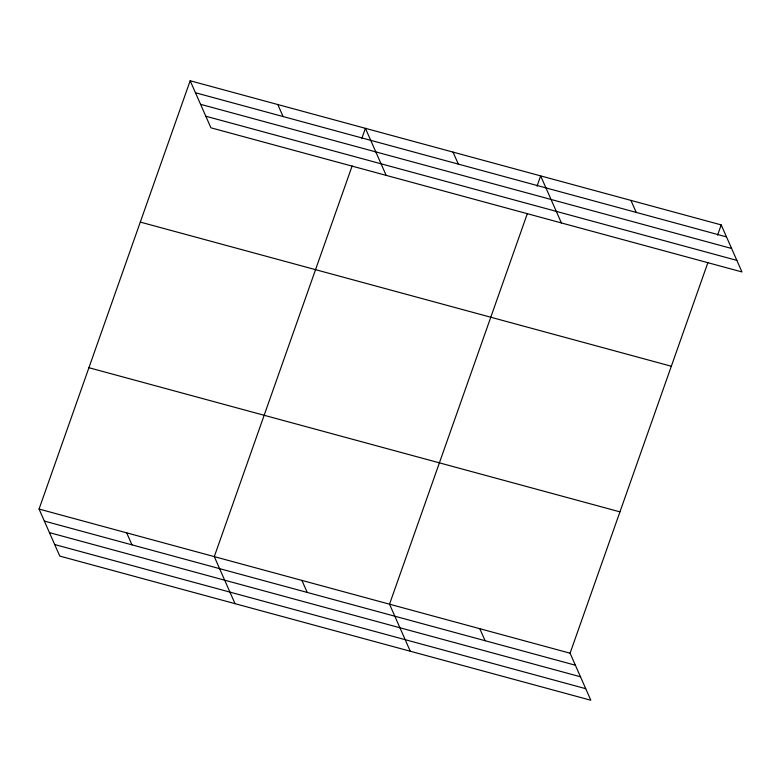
<?xml version="1.0" encoding="UTF-8"?>
<svg xmlns="http://www.w3.org/2000/svg" width="781" height="781" viewBox="0 0 781 781"><rect width="100%" height="100%" fill="white"/><g stroke="black" fill="none" stroke-linecap="round" stroke-linejoin="round"><path stroke-width="1.17" d="M707.928 262.514L570.081 653.199L590.827 700.245L59.795 556.101L39.05 509.056L190.173 80.755L721.205 224.899L741.95 271.944L210.919 127.801L190.173 80.755M352.143 165.933L214.287 556.628L235.042 603.674M361.788 138.579L365.41 128.318L386.165 175.364M527.38 213.506L389.524 604.191L410.279 651.237M537.035 186.142L540.647 175.891L561.402 222.936M717.583 235.159L721.205 224.899M195.475 92.763L726.496 236.907M200.571 104.322L731.602 248.475M205.823 116.232L736.854 260.385M140.307 222.087L671.328 366.24M88.917 367.714L619.948 511.858M39.05 509.056L570.081 653.199M44.351 521.073L575.372 665.217M49.447 532.632L580.478 676.776M54.699 544.542L585.73 688.686M630.921 200.395L636.222 212.403M453.029 152.1L458.33 164.117M277.792 104.537L283.093 116.545M479.807 628.695L485.099 640.713M301.905 580.41L307.206 592.428M126.668 532.837L131.969 544.855"/></g></svg>
